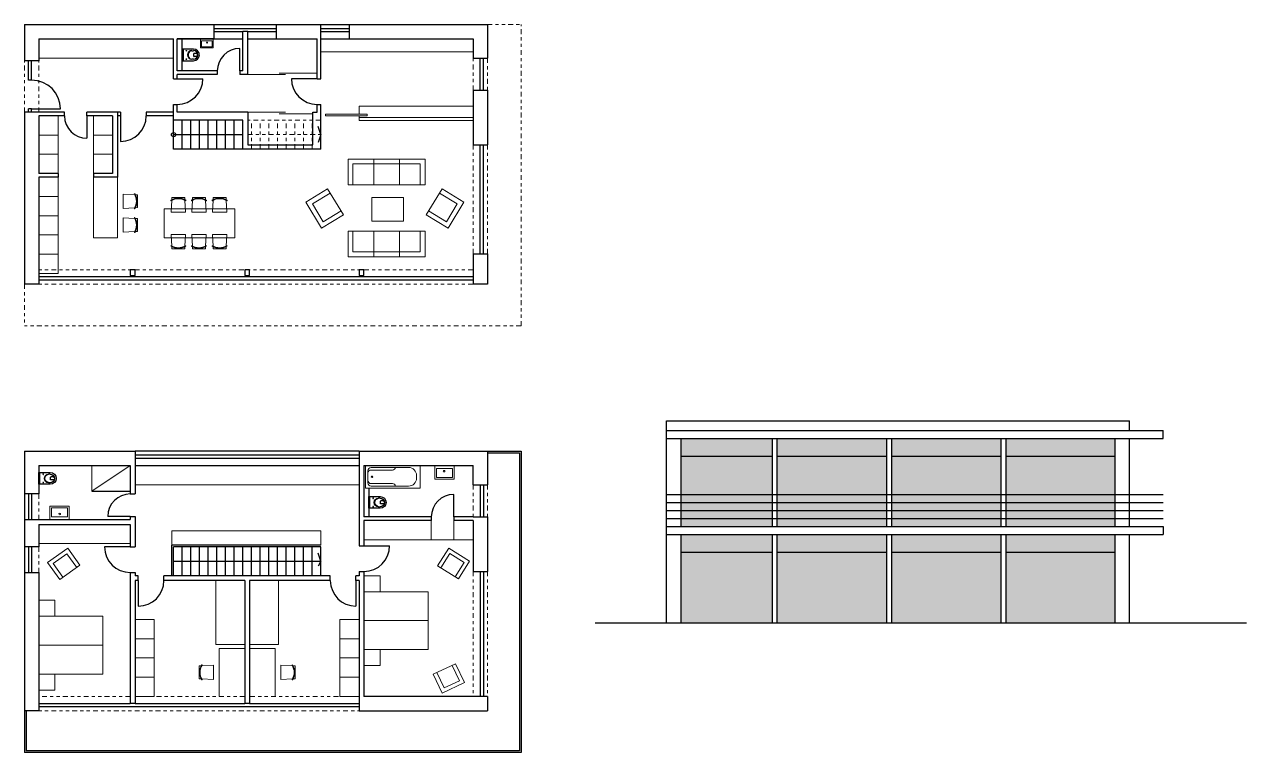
# Model space of a CAD drawing. Header units: millimetres. Extents: x -1097599 to -1097444, y -604198 to -604044.
# Drawn here: x -1097498.45 to -1097460.33, y -604117.74 to -604095.03 of the extents above; entities that cross this region are included whole.
import ezdxf

# ---------------------------------------------------------------- set-up
doc = ezdxf.new("R2010")
doc.units = ezdxf.units.MM
doc.linetypes.add('DIVIDE', pattern=[1.25, 0.5, -0.25, 0, -0.25, 0, -0.25])
doc.linetypes.add('ČERCHOVANÁ', pattern=[25.4, 12.7, -6.35, 0, -6.35])
for name, color, linetype in [('OSA', 7, 'ČERCHOVANÁ'), ('ZARIZOVAKY', 251, 'Continuous'), ('ZDIVO', 1, 'Continuous')]:
    doc.layers.add(name, color=color, linetype=linetype)
doc.layers.add('SRAFA', color=251, linetype='Continuous', lineweight=9)

# ---------------------------------------------------------------- blocks, each defined once
blk = doc.blocks.new('WC 540 Starck 3')
at = {"linetype": 'ByBlock'}
for p, q in [((80.568, 94.265), (80.637, 94.265)), ((80.568, 94.168), (80.637, 94.168)), ((80.657, 94.188), (80.657, 94.245)), ((81.017, 94.399), (80.66, 94.399)), ((80.66, 94.349), (80.713, 94.349)), ((80.982, 94.034), (80.982, 94.399)), ((81.017, 94.034), (81.017, 94.399)), ((80.713, 94.084), (80.66, 94.084)), ((80.66, 94.034), (81.017, 94.034))]:
    blk.add_line(p, q, dxfattribs=at)
for centre in [(80.88, 94.348), (80.88, 94.084)]:
    blk.add_circle(centre, 0.0102, dxfattribs=at)
for centre, radius, start, end in [((80.66, 94.216), 0.183, 90, 270), ((80.66, 94.216), 0.133, 90, 270), ((80.621, 94.216), 0.09, 165.9057, 194.0943), ((80.568, 94.23), 0.035, 90, 165.9057), ((80.568, 94.203), 0.035, 194.0943, 270), ((80.637, 94.245), 0.02, 360, 90), ((80.637, 94.188), 0.02, 270, 0), ((80.713, 94.216), 0.133, 270, 90), ((80.697, 94.216), 0.133, 276.5328, 83.4672)]:
    blk.add_arc(centre, radius, start, end, dxfattribs=at)
blk = doc.blocks.new('vana170')
at = {"linetype": 'Continuous', "lineweight": 0}
for p, q in [((1.7, 0.7), (0, 0.7)), ((0, 0.7), (0, 0)), ((0.07, 0.54), (0.07, 0.16)), ((1.34, 0.64), (0.17, 0.64)), ((0.837, 0.562), (0.17, 0.562)), ((1.59, 0.31), (1.59, 0.39)), ((1.7, 0), (1.7, 0.7)), ((0, 0), (1.7, 0)), ((0.837, 0.138), (0.17, 0.138)), ((0.17, 0.06), (1.34, 0.06))]:
    blk.add_line(p, q, dxfattribs=at)
blk.add_circle((0.2, 0.35), 0.0232, dxfattribs=at)
for centre, radius, start, end in [((0.17, 0.54), 0.1, 90, 180), ((0.17, 0.462), 0.1, 90, 180), ((0.837, 0.662), 0.1, 270, 347.2636), ((1.34, 0.39), 0.25, 0, 90), ((0.17, 0.238), 0.1, 180, 270), ((0.17, 0.16), 0.1, 180, 270), ((0.837, 0.038), 0.1, 12.7364, 90), ((1.34, 0.31), 0.25, 270, 0)]:
    blk.add_arc(centre, radius, start, end, dxfattribs=at)
blk = doc.blocks.new('zidle450-p')
at = {"lineweight": 0}
for p, q in [((0.096, 0.228), (0.087, 0.233)), ((0.096, -0.228), (0.087, -0.233))]:
    blk.add_line(p, q, dxfattribs=at)
for points in [[(0.064, 0.204), (0, 0.2), (0, -0.2), (0.064, -0.204)], [(0.088, -0.205), (0.45, -0.225), (0.45, 0.225), (0.088, 0.205)]]:
    blk.add_lwpolyline(points, dxfattribs=at)
for centre, radius, start, end in [((0.45, 0), 0.436, 147.9324, 212.0676), ((0.45, 0), 0.416, 147.9482, 212.0518), ((0.085, 0.229), 0.005, 57.2679, 147.9324), ((0.093, 0.223), 0.005, 327.9482, 57.2679), ((0.085, -0.229), 0.005, 212.0676, 302.7321), ((0.093, -0.223), 0.005, 302.7321, 32.0518)]:
    blk.add_arc(centre, radius, start, end, dxfattribs=at)
blk = doc.blocks.new('sofa-3mist')
at = {"lineweight": 0}
for p, q in [((0, 0.8), (0, 0)), ((2.4, 0.8), (0, 0.8)), ((0.8, 0.8), (0.8, 0)), ((0.8, 0), (0.8, 0.8)), ((1.6, 0), (1.6, 0.8)), ((2.4, 0), (2.4, 0.8)), ((0.15, 0), (0.15, 0.65)), ((2.25, 0.65), (0.15, 0.65)), ((2.25, 0), (2.25, 0.65)), ((0, 0), (0.8, 0)), ((0.8, 0), (1.6, 0)), ((1.6, 0), (2.4, 0))]:
    blk.add_line(p, q, dxfattribs=at)

msp = doc.modelspace()

# ---------------------------------------------------------------- hatches: boundary and pattern name
at = {"layer": 'SRAFA'}
h = msp.add_hatch(dxfattribs=at)
h.set_pattern_fill('DOTS', color=256, scale=0.02, style=0)
h.set_pattern_definition([(0, (-54.659545, -37.571893), (0.015875, 0.03175), [0, -0.03175])])
h.paths.add_polyline_path([(-1097477.973, -604111.491), (-1097477.973, -604113.691), (-1097475.123, -604113.691), (-1097475.123, -604111.491)])
h.paths.add_polyline_path([(-1097474.973, -604113.691), (-1097471.553, -604113.691), (-1097471.553, -604111.491), (-1097474.973, -604111.491)])
h.paths.add_polyline_path([(-1097471.403, -604111.491), (-1097471.403, -604113.691), (-1097467.983, -604113.691), (-1097467.983, -604111.491)])
h.paths.add_polyline_path([(-1097467.833, -604111.491), (-1097467.833, -604113.691), (-1097464.433, -604113.691), (-1097464.433, -604111.491)])
h.paths.add_polyline_path([(-1097464.433, -604111.491), (-1097464.433, -604110.941), (-1097467.833, -604110.941), (-1097467.833, -604111.491)])
h.paths.add_polyline_path([(-1097467.983, -604111.491), (-1097467.983, -604110.941), (-1097471.403, -604110.941), (-1097471.403, -604111.491)])
h.paths.add_polyline_path([(-1097471.553, -604111.491), (-1097471.553, -604110.941), (-1097474.973, -604110.941), (-1097474.973, -604111.491)])
h.paths.add_polyline_path([(-1097475.123, -604111.491), (-1097475.123, -604110.941), (-1097477.973, -604110.941), (-1097477.973, -604111.491)])
h.paths.add_polyline_path([(-1097477.973, -604108.491), (-1097477.973, -604109.691), (-1097475.123, -604109.691), (-1097475.123, -604108.491)])
h.paths.add_polyline_path([(-1097474.973, -604108.491), (-1097474.973, -604109.691), (-1097471.553, -604109.691), (-1097471.553, -604108.491)])
h.paths.add_polyline_path([(-1097471.403, -604108.491), (-1097471.403, -604109.691), (-1097467.983, -604109.691), (-1097467.983, -604108.491)])
h.paths.add_polyline_path([(-1097464.433, -604109.691), (-1097464.433, -604108.491), (-1097467.833, -604108.491), (-1097467.833, -604109.691)])
h.paths.add_polyline_path([(-1097464.433, -604108.491), (-1097464.433, -604107.941), (-1097467.833, -604107.941), (-1097467.833, -604108.491)])
h.paths.add_polyline_path([(-1097467.983, -604108.491), (-1097467.983, -604107.941), (-1097471.403, -604107.941), (-1097471.403, -604108.491)])
h.paths.add_polyline_path([(-1097471.553, -604108.491), (-1097471.553, -604107.941), (-1097474.973, -604107.941), (-1097474.973, -604108.491)])
h.paths.add_polyline_path([(-1097475.123, -604108.491), (-1097475.123, -604107.941), (-1097477.973, -604107.941), (-1097477.973, -604108.491)])
h.paths.add_polyline_path([(-1097475.123, -604109.941), (-1097475.123, -604109.691), (-1097477.973, -604109.691), (-1097477.973, -604109.941)])
h.paths.add_polyline_path([(-1097475.123, -604110.191), (-1097475.123, -604109.941), (-1097477.973, -604109.941), (-1097477.973, -604110.191)])
h.paths.add_polyline_path([(-1097475.123, -604110.441), (-1097475.123, -604110.191), (-1097477.973, -604110.191), (-1097477.973, -604110.441)])
h.paths.add_polyline_path([(-1097477.973, -604110.441), (-1097477.973, -604110.691), (-1097475.123, -604110.691), (-1097475.123, -604110.441)])
h.paths.add_polyline_path([(-1097474.973, -604110.441), (-1097474.973, -604110.691), (-1097471.553, -604110.691), (-1097471.553, -604110.441)])
h.paths.add_polyline_path([(-1097471.553, -604110.441), (-1097471.553, -604110.191), (-1097474.973, -604110.191), (-1097474.973, -604110.441)])
h.paths.add_polyline_path([(-1097471.553, -604110.191), (-1097471.553, -604109.941), (-1097474.973, -604109.941), (-1097474.973, -604110.191)])
h.paths.add_polyline_path([(-1097474.973, -604109.691), (-1097474.973, -604109.941), (-1097471.553, -604109.941), (-1097471.553, -604109.691)])
h.paths.add_polyline_path([(-1097471.403, -604110.441), (-1097471.403, -604110.691), (-1097467.983, -604110.691), (-1097467.983, -604110.441)])
h.paths.add_polyline_path([(-1097467.983, -604110.441), (-1097467.983, -604110.191), (-1097471.403, -604110.191), (-1097471.403, -604110.441)])
h.paths.add_polyline_path([(-1097467.983, -604110.191), (-1097467.983, -604109.941), (-1097471.403, -604109.941), (-1097471.403, -604110.191)])
h.paths.add_polyline_path([(-1097467.983, -604109.941), (-1097467.983, -604109.691), (-1097471.403, -604109.691), (-1097471.403, -604109.941)])
h.paths.add_polyline_path([(-1097464.433, -604110.691), (-1097464.433, -604110.441), (-1097467.833, -604110.441), (-1097467.833, -604110.691)])
h.paths.add_polyline_path([(-1097464.433, -604110.441), (-1097464.433, -604110.191), (-1097467.833, -604110.191), (-1097467.833, -604110.441)])
h.paths.add_polyline_path([(-1097464.433, -604110.191), (-1097464.433, -604109.941), (-1097467.833, -604109.941), (-1097467.833, -604110.191)])
h.paths.add_polyline_path([(-1097464.433, -604109.941), (-1097464.433, -604109.691), (-1097467.833, -604109.691), (-1097467.833, -604109.941)])

# ---------------------------------------------------------------- linework, layer by layer
for p, q in [((-1097492.535, -604095.032), (-1097490.585, -604095.032)), ((-1097489.21, -604095.032), (-1097488.31, -604095.032)), ((-1097492.535, -604095.157), (-1097490.585, -604095.157)), ((-1097492.535, -604095.257), (-1097491.635, -604095.257)), ((-1097491.485, -604095.257), (-1097490.585, -604095.257)), ((-1097489.21, -604095.157), (-1097488.31, -604095.157)), ((-1097489.21, -604095.257), (-1097488.31, -604095.257)), ((-1097492.535, -604095.482), (-1097491.635, -604095.482)), ((-1097491.735, -604096.482), (-1097491.735, -604095.782)), ((-1097491.485, -604095.482), (-1097490.585, -604095.482)), ((-1097489.21, -604095.482), (-1097488.31, -604095.482)), ((-1097498.325, -604096.767), (-1097498.325, -604096.167)), ((-1097498.225, -604096.767), (-1097498.225, -604096.167)), ((-1097484.235, -604097.082), (-1097484.235, -604096.082)), ((-1097484.135, -604097.082), (-1097484.135, -604096.082)), ((-1097498.225, -604096.767), (-1097498.325, -604096.767)), ((-1097493.685, -604096.724), (-1097492.885, -604096.724)), ((-1097489.325, -604096.724), (-1097490.125, -604096.724)), ((-1097498.225, -604097.667), (-1097498.325, -604097.667)), ((-1097498.325, -604097.767), (-1097498.325, -604097.667)), ((-1097498.225, -604097.767), (-1097498.225, -604097.667)), ((-1097498.225, -604097.667), (-1097497.325, -604097.667)), ((-1097496.5, -604097.882), (-1097496.5, -604098.582)), ((-1097495.45, -604097.767), (-1097495.55, -604097.767)), ((-1097495.45, -604097.882), (-1097495.55, -604097.882)), ((-1097495.45, -604097.767), (-1097495.45, -604097.882)), ((-1097495.45, -604097.882), (-1097495.45, -604098.682)), ((-1097493.8, -604097.767), (-1097494.65, -604097.767)), ((-1097494.65, -604097.767), (-1097494.65, -604097.882)), ((-1097493.8, -604097.882), (-1097494.65, -604097.882)), ((-1097493.8, -604098.917), (-1097493.8, -604098.017)), ((-1097493.53, -604098.917), (-1097493.53, -604098.017)), ((-1097493.26, -604098.917), (-1097493.26, -604098.017)), ((-1097492.99, -604098.917), (-1097492.99, -604098.017)), ((-1097492.72, -604098.917), (-1097492.72, -604098.017)), ((-1097492.45, -604098.917), (-1097492.45, -604098.017)), ((-1097492.18, -604098.917), (-1097492.18, -604098.017)), ((-1097491.91, -604098.917), (-1097491.91, -604098.017)), ((-1097491.64, -604098.917), (-1097491.64, -604098.017)), ((-1097493.8, -604098.467), (-1097491.635, -604098.467)), ((-1097484.235, -604102.182), (-1097484.235, -604098.782)), ((-1097484.135, -604102.182), (-1097484.135, -604098.782)), ((-1097491.64, -604098.917), (-1097493.8, -604098.917)), ((-1097484.46, -604102.907), (-1097498, -604102.907)), ((-1097484.46, -604103.007), (-1097498, -604103.007)), ((-1097478.423, -604113.691), (-1097478.423, -604107.391)), ((-1097478.423, -604107.391), (-1097463.983, -604107.391)), ((-1097463.983, -604107.691), (-1097463.983, -604107.391)), ((-1097478.423, -604107.691), (-1097462.933, -604107.691)), ((-1097478.423, -604107.941), (-1097462.933, -604107.941)), ((-1097477.973, -604110.691), (-1097477.973, -604107.941)), ((-1097475.123, -604110.691), (-1097475.123, -604107.941)), ((-1097474.973, -604110.691), (-1097474.973, -604107.941)), ((-1097471.553, -604110.691), (-1097471.553, -604107.941)), ((-1097471.403, -604110.691), (-1097471.403, -604107.941)), ((-1097467.983, -604110.691), (-1097467.983, -604107.941)), ((-1097467.833, -604110.691), (-1097467.833, -604107.941)), ((-1097464.433, -604110.691), (-1097464.433, -604107.941)), ((-1097463.983, -604110.691), (-1097463.983, -604107.941)), ((-1097462.933, -604107.941), (-1097462.933, -604107.691)), ((-1097488.01, -604108.339), (-1097495, -604108.339)), ((-1097484.01, -604108.339), (-1097482.96, -604108.339)), ((-1097484.01, -604108.389), (-1097483.01, -604108.389)), ((-1097483.01, -604108.389), (-1097483.01, -604117.689)), ((-1097482.96, -604108.339), (-1097482.96, -604117.739)), ((-1097488.01, -604108.464), (-1097495, -604108.464)), ((-1097488.01, -604108.564), (-1097495, -604108.564)), ((-1097495, -604108.789), (-1097488.01, -604108.789)), ((-1097477.973, -604108.491), (-1097475.123, -604108.491)), ((-1097474.973, -604108.491), (-1097471.553, -604108.491)), ((-1097471.403, -604108.491), (-1097467.983, -604108.491)), ((-1097467.833, -604108.491), (-1097464.433, -604108.491)), ((-1097487.71, -604109.489), (-1097487.71, -604110.389)), ((-1097484.235, -604109.389), (-1097484.235, -604110.389)), ((-1097484.135, -604109.389), (-1097484.135, -604110.389)), ((-1097498.45, -604109.674), (-1097498.45, -604110.474)), ((-1097498.325, -604109.674), (-1097498.325, -604110.474)), ((-1097498.225, -604109.674), (-1097498.225, -604110.474)), ((-1097496.35, -604109.589), (-1097495.15, -604109.589)), ((-1097485.06, -604110.389), (-1097485.06, -604109.689)), ((-1097478.423, -604109.691), (-1097462.933, -604109.691)), ((-1097478.423, -604109.941), (-1097462.933, -604109.941)), ((-1097478.423, -604110.191), (-1097462.933, -604110.191)), ((-1097495.15, -604110.374), (-1097495.85, -604110.374)), ((-1097478.423, -604110.441), (-1097462.933, -604110.441)), ((-1097478.423, -604110.691), (-1097462.933, -604110.691)), ((-1097462.933, -604110.691), (-1097462.933, -604110.941)), ((-1097478.423, -604110.941), (-1097462.933, -604110.941)), ((-1097477.973, -604113.691), (-1097477.973, -604110.941)), ((-1097475.123, -604113.691), (-1097475.123, -604110.941)), ((-1097474.973, -604113.691), (-1097474.973, -604110.941)), ((-1097471.553, -604113.691), (-1097471.553, -604110.941)), ((-1097471.403, -604113.691), (-1097471.403, -604110.941)), ((-1097467.983, -604113.691), (-1097467.983, -604110.941)), ((-1097467.833, -604113.691), (-1097467.833, -604110.941)), ((-1097464.433, -604113.691), (-1097464.433, -604110.941)), ((-1097463.983, -604113.691), (-1097463.983, -604110.941)), ((-1097498.45, -604111.324), (-1097498.45, -604112.124)), ((-1097498.325, -604111.324), (-1097498.325, -604112.124)), ((-1097498.225, -604111.324), (-1097498.225, -604112.124)), ((-1097495.15, -604111.324), (-1097495.95, -604111.324)), ((-1097493.85, -604112.224), (-1097493.85, -604111.274)), ((-1097489.21, -604111.274), (-1097493.85, -604111.274)), ((-1097493.8, -604112.224), (-1097493.8, -604111.324)), ((-1097489.21, -604111.324), (-1097493.8, -604111.324)), ((-1097493.53, -604112.224), (-1097493.53, -604111.324)), ((-1097493.26, -604112.224), (-1097493.26, -604111.324)), ((-1097492.99, -604112.224), (-1097492.99, -604111.324)), ((-1097492.72, -604112.224), (-1097492.72, -604111.324)), ((-1097492.45, -604112.224), (-1097492.45, -604111.324)), ((-1097492.18, -604112.224), (-1097492.18, -604111.324)), ((-1097491.91, -604112.224), (-1097491.91, -604111.324)), ((-1097491.64, -604112.224), (-1097491.64, -604111.324)), ((-1097491.37, -604112.224), (-1097491.37, -604111.324)), ((-1097491.1, -604112.224), (-1097491.1, -604111.324)), ((-1097490.83, -604112.224), (-1097490.83, -604111.324)), ((-1097490.56, -604112.224), (-1097490.56, -604111.324)), ((-1097490.29, -604112.224), (-1097490.29, -604111.324)), ((-1097490.02, -604112.224), (-1097490.02, -604111.324)), ((-1097489.75, -604112.224), (-1097489.75, -604111.324)), ((-1097489.48, -604112.224), (-1097489.48, -604111.324)), ((-1097489.21, -604112.224), (-1097489.21, -604111.324)), ((-1097487.86, -604111.289), (-1097487.06, -604111.289)), ((-1097493.8, -604111.774), (-1097489.21, -604111.774)), ((-1097477.973, -604111.491), (-1097475.123, -604111.491)), ((-1097474.973, -604111.491), (-1097471.553, -604111.491)), ((-1097471.403, -604111.491), (-1097467.983, -604111.491)), ((-1097467.833, -604111.491), (-1097464.433, -604111.491)), ((-1097484.235, -604112.089), (-1097484.235, -604115.989)), ((-1097484.135, -604112.089), (-1097484.135, -604115.989)), ((-1097494.9, -604112.374), (-1097494.9, -604113.174)), ((-1097488.11, -604112.374), (-1097488.11, -604113.174)), ((-1097495.15, -604116.214), (-1097498, -604116.214)), ((-1097488.01, -604116.314), (-1097498, -604116.314)), ((-1097491.58, -604116.214), (-1097495, -604116.214)), ((-1097488.01, -604116.214), (-1097491.43, -604116.214)), ((-1097498.45, -604116.439), (-1097498.45, -604117.739)), ((-1097498.4, -604116.439), (-1097498.4, -604117.689)), ((-1097482.96, -604117.739), (-1097498.45, -604117.739)), ((-1097483.01, -604117.689), (-1097498.4, -604117.689))]:
    msp.add_line(p, q)
at = {"linetype": 'DIVIDE', "lineweight": 0, "ltscale": 0.3}
for p, q in [((-1097484.01, -604095.032), (-1097482.96, -604095.032)), ((-1097482.96, -604104.432), (-1097482.96, -604095.032)), ((-1097498.45, -604097.767), (-1097498.45, -604096.167)), ((-1097498, -604097.767), (-1097498, -604096.167)), ((-1097484.46, -604097.082), (-1097484.46, -604096.082)), ((-1097484.01, -604096.082), (-1097484.01, -604097.082)), ((-1097489.21, -604098.017), (-1097491.485, -604098.017)), ((-1097491.37, -604098.917), (-1097491.37, -604098.017)), ((-1097491.1, -604098.917), (-1097491.1, -604098.017)), ((-1097490.83, -604098.917), (-1097490.83, -604098.017)), ((-1097490.56, -604098.917), (-1097490.56, -604098.017)), ((-1097490.29, -604098.917), (-1097490.29, -604098.017)), ((-1097490.02, -604098.917), (-1097490.02, -604098.017)), ((-1097489.75, -604098.917), (-1097489.75, -604098.017)), ((-1097489.48, -604098.917), (-1097489.48, -604098.017)), ((-1097491.485, -604098.467), (-1097489.21, -604098.467)), ((-1097484.46, -604098.782), (-1097484.46, -604102.182)), ((-1097484.01, -604102.182), (-1097484.01, -604098.782)), ((-1097484.46, -604102.682), (-1097498, -604102.682)), ((-1097498.45, -604103.132), (-1097498.45, -604104.432)), ((-1097484.46, -604103.132), (-1097498, -604103.132)), ((-1097482.96, -604104.432), (-1097498.45, -604104.432)), ((-1097484.46, -604109.389), (-1097484.46, -604110.389)), ((-1097484.01, -604109.389), (-1097484.01, -604110.389)), ((-1097498, -604109.674), (-1097498, -604110.474)), ((-1097498, -604111.324), (-1097498, -604112.124)), ((-1097484.46, -604112.089), (-1097484.46, -604115.989)), ((-1097484.01, -604112.089), (-1097484.01, -604115.989)), ((-1097495.15, -604115.989), (-1097498, -604115.989)), ((-1097491.58, -604115.989), (-1097495, -604115.989)), ((-1097488.01, -604115.989), (-1097491.43, -604115.989)), ((-1097484.46, -604115.989), (-1097487.86, -604115.989)), ((-1097484.46, -604116.439), (-1097498, -604116.439))]:
    msp.add_line(p, q, dxfattribs=at)
at = {"linetype": 'ByBlock'}
msp.add_line((-1097493.535, -604096.482), (-1097493.535, -604095.482), dxfattribs=at)
msp.add_circle((-1097493.8, -604098.467), 0.0649)
for centre, radius, start, end in [((-1097491.735, -604096.482), 0.7, 90, 180), ((-1097498.225, -604097.667), 0.9, 0, 90), ((-1097493.685, -604096.724), 0.8, 270, 0), ((-1097489.325, -604096.724), 0.8, 180, 270), ((-1097496.5, -604097.882), 0.7, 180, 270), ((-1097495.45, -604097.882), 0.8, 270, 0), ((-1097495.15, -604110.374), 0.7, 90, 180), ((-1097485.06, -604110.389), 0.7, 90, 180), ((-1097495.15, -604111.324), 0.8, 180, 270), ((-1097487.86, -604111.289), 0.8, 270, 0), ((-1097494.9, -604112.374), 0.8, 270, 360), ((-1097488.11, -604112.374), 0.8, 180, 270)]:
    msp.add_arc(centre, radius, start, end)
at = {"layer": 'OSA', "linetype": 'Continuous', "lineweight": 0}
for points in [[(-1097492.56, -604095.482), (-1097492.96, -604095.482), (-1097492.96, -604095.763), (-1097492.56, -604095.763)], [(-1097492.593, -604095.542), (-1097492.927, -604095.542), (-1097492.927, -604095.729), (-1097492.593, -604095.729)], [(-1097485.651, -604108.789), (-1097485.051, -604108.789), (-1097485.051, -604109.21), (-1097485.651, -604109.21)], [(-1097485.601, -604108.878), (-1097485.101, -604108.878), (-1097485.101, -604109.16), (-1097485.601, -604109.16)], [(-1097497.056, -604110.474), (-1097497.656, -604110.474), (-1097497.656, -604110.053), (-1097497.056, -604110.053)], [(-1097497.106, -604110.384), (-1097497.606, -604110.384), (-1097497.606, -604110.103), (-1097497.106, -604110.103)]]:
    msp.add_lwpolyline(points, close=True, dxfattribs=at)
for centre, radius in [((-1097492.754, -604095.598), 0.0168), ((-1097485.361, -604108.963), 0.0253), ((-1097497.347, -604110.299), 0.0253)]:
    msp.add_circle(centre, radius, dxfattribs=at)
at = {"layer": 'ZARIZOVAKY', "linetype": 'Continuous', "lineweight": 0}
for p, q in [((-1097498, -604096.082), (-1097493.8, -604096.082)), ((-1097489.21, -604095.882), (-1097484.46, -604095.882)), ((-1097491.485, -604096.597), (-1097490.305, -604096.597)), ((-1097490.505, -604096.547), (-1097489.325, -604096.547)), ((-1097488.01, -604097.582), (-1097484.46, -604097.582)), ((-1097488.01, -604097.832), (-1097488.01, -604097.582)), ((-1097497.4, -604097.882), (-1097497.4, -604099.682)), ((-1097496.3, -604097.882), (-1097496.3, -604099.682)), ((-1097491.485, -604097.767), (-1097490.305, -604097.767)), ((-1097490.505, -604097.817), (-1097489.46, -604097.817)), ((-1097488.01, -604098.032), (-1097488.01, -604097.882)), ((-1097488.01, -604097.932), (-1097484.46, -604097.932)), ((-1097488.01, -604098.032), (-1097484.46, -604098.032)), ((-1097497.4, -604098.482), (-1097498, -604098.482)), ((-1097496.3, -604098.482), (-1097495.7, -604098.482)), ((-1097497.4, -604099.082), (-1097498, -604099.082)), ((-1097496.3, -604099.082), (-1097495.7, -604099.082)), ((-1097497.4, -604099.797), (-1097497.4, -604102.797)), ((-1097496.3, -604099.797), (-1097496.3, -604101.682)), ((-1097495.55, -604099.797), (-1097495.55, -604101.682)), ((-1097497.4, -604100.397), (-1097498, -604100.397)), ((-1097489.677, -604100.579), (-1097488.994, -604100.163)), ((-1097488.916, -604100.291), (-1097489.471, -604100.629)), ((-1097488.994, -604100.163), (-1097488.499, -604100.974)), ((-1097485.427, -604100.163), (-1097485.922, -604100.974)), ((-1097485.505, -604100.291), (-1097484.95, -604100.629)), ((-1097484.744, -604100.579), (-1097485.427, -604100.163)), ((-1097489.182, -604101.39), (-1097489.677, -604100.579)), ((-1097489.132, -604101.184), (-1097489.471, -604100.629)), ((-1097485.289, -604101.184), (-1097484.95, -604100.629)), ((-1097485.239, -604101.39), (-1097484.744, -604100.579)), ((-1097497.4, -604100.997), (-1097498, -604100.997)), ((-1097488.499, -604100.974), (-1097489.182, -604101.39)), ((-1097488.577, -604100.846), (-1097489.132, -604101.184)), ((-1097485.922, -604100.974), (-1097485.239, -604101.39)), ((-1097485.844, -604100.846), (-1097485.289, -604101.184)), ((-1097497.4, -604101.597), (-1097498, -604101.597)), ((-1097495.55, -604101.682), (-1097496.3, -604101.682)), ((-1097497.4, -604102.197), (-1097498, -604102.197)), ((-1097497.4, -604102.797), (-1097498, -604102.797)), ((-1097496.35, -604108.789), (-1097496.35, -604109.589)), ((-1097496.35, -604109.589), (-1097495.15, -604108.789)), ((-1097495, -604109.389), (-1097488.01, -604109.389)), ((-1097485.76, -604110.504), (-1097485.76, -604111.104)), ((-1097485.06, -604110.504), (-1097485.06, -604111.104)), ((-1097489.21, -604110.824), (-1097493.85, -604110.824)), ((-1097493.85, -604110.824), (-1097493.85, -604111.274)), ((-1097489.21, -604110.824), (-1097489.21, -604111.274)), ((-1097498, -604111.224), (-1097495.15, -604111.224)), ((-1097497.096, -604111.367), (-1097497.726, -604111.814)), ((-1097496.72, -604111.897), (-1097497.096, -604111.367)), ((-1097485.76, -604111.104), (-1097487.86, -604111.104)), ((-1097485.76, -604111.104), (-1097485.06, -604111.104)), ((-1097485.564, -604111.911), (-1097485.219, -604111.36)), ((-1097485.219, -604111.36), (-1097484.565, -604111.77)), ((-1097484.46, -604111.104), (-1097485.06, -604111.104)), ((-1097497.726, -604111.814), (-1097497.349, -604112.344)), ((-1097497.125, -604111.537), (-1097497.556, -604111.843)), ((-1097497.25, -604112.274), (-1097497.556, -604111.843)), ((-1097496.819, -604111.968), (-1097497.125, -604111.537)), ((-1097485.461, -604111.976), (-1097485.18, -604111.528)), ((-1097485.18, -604111.528), (-1097484.733, -604111.809)), ((-1097485.013, -604112.256), (-1097484.733, -604111.809)), ((-1097484.565, -604111.77), (-1097484.91, -604112.321)), ((-1097497.349, -604112.344), (-1097496.72, -604111.897)), ((-1097484.91, -604112.321), (-1097485.564, -604111.911)), ((-1097494.4, -604113.589), (-1097495, -604113.589)), ((-1097494.4, -604113.589), (-1097494.4, -604115.989)), ((-1097488.61, -604113.589), (-1097488.61, -604115.989)), ((-1097488.61, -604113.589), (-1097488.01, -604113.589)), ((-1097485.86, -604113.624), (-1097487.86, -604113.624)), ((-1097496, -604114.389), (-1097498, -604114.389)), ((-1097494.4, -604114.189), (-1097495, -604114.189)), ((-1097492.38, -604114.489), (-1097492.38, -604115.989)), ((-1097492.38, -604114.489), (-1097491.58, -604114.489)), ((-1097490.63, -604114.489), (-1097491.43, -604114.489)), ((-1097490.63, -604114.489), (-1097490.63, -604115.989)), ((-1097488.61, -604114.189), (-1097488.01, -604114.189)), ((-1097494.4, -604114.789), (-1097495, -604114.789)), ((-1097488.61, -604114.789), (-1097488.01, -604114.789)), ((-1097485.003, -604114.967), (-1097485.7, -604115.298)), ((-1097485.59, -604115.246), (-1097485.364, -604115.723)), ((-1097485.113, -604115.019), (-1097484.886, -604115.497)), ((-1097484.724, -604115.555), (-1097485.003, -604114.967)), ((-1097494.4, -604115.389), (-1097495, -604115.389)), ((-1097488.61, -604115.389), (-1097488.01, -604115.389)), ((-1097485.7, -604115.298), (-1097485.422, -604115.885)), ((-1097485.422, -604115.885), (-1097484.724, -604115.555)), ((-1097485.364, -604115.723), (-1097484.886, -604115.497)), ((-1097494.4, -604115.989), (-1097495, -604115.989)), ((-1097488.61, -604115.989), (-1097488.01, -604115.989))]:
    msp.add_line(p, q, dxfattribs=at)
for points in [[(-1097487.759, -604097.832), (-1097489.059, -604097.832), (-1097489.059, -604097.882), (-1097487.759, -604097.882)], [(-1097491.89, -604100.782), (-1097491.89, -604101.682), (-1097494.09, -604101.682), (-1097494.09, -604100.782)], [(-1097487.614, -604101.164), (-1097486.632, -604101.164), (-1097486.632, -604100.424), (-1097487.614, -604100.424)], [(-1097487.36, -604112.724), (-1097487.86, -604112.724), (-1097487.86, -604112.224), (-1097487.36, -604112.224)], [(-1097492.48, -604112.374), (-1097492.48, -604114.374), (-1097491.58, -604114.374), (-1097491.58, -604112.374)], [(-1097490.53, -604112.374), (-1097490.53, -604114.374), (-1097491.43, -604114.374), (-1097491.43, -604112.374)], [(-1097497.5, -604113.489), (-1097498, -604113.489), (-1097498, -604112.989), (-1097497.5, -604112.989)], [(-1097487.86, -604114.524), (-1097485.86, -604114.524), (-1097485.86, -604112.724), (-1097487.86, -604112.724)], [(-1097498, -604115.289), (-1097496, -604115.289), (-1097496, -604113.489), (-1097498, -604113.489)], [(-1097487.36, -604115.024), (-1097487.86, -604115.024), (-1097487.86, -604114.524), (-1097487.36, -604114.524)], [(-1097497.5, -604115.789), (-1097498, -604115.789), (-1097498, -604115.289), (-1097497.5, -604115.289)]]:
    msp.add_lwpolyline(points, close=True, dxfattribs=at)
at = {"layer": 'ZDIVO'}
for p, q in [((-1097498.45, -604095.032), (-1097492.535, -604095.032)), ((-1097498.45, -604095.032), (-1097498.45, -604096.167)), ((-1097492.535, -604095.482), (-1097492.535, -604095.032)), ((-1097490.585, -604095.032), (-1097489.21, -604095.032)), ((-1097490.585, -604095.482), (-1097490.585, -604095.032)), ((-1097489.21, -604095.482), (-1097489.21, -604095.032)), ((-1097488.31, -604095.482), (-1097488.31, -604095.032)), ((-1097488.31, -604095.032), (-1097484.01, -604095.032)), ((-1097484.01, -604095.032), (-1097484.01, -604096.082)), ((-1097491.635, -604096.482), (-1097491.635, -604095.257)), ((-1097491.485, -604095.257), (-1097491.635, -604095.257)), ((-1097491.485, -604096.597), (-1097491.485, -604095.257)), ((-1097498, -604095.482), (-1097498, -604096.167)), ((-1097498, -604095.482), (-1097493.8, -604095.482)), ((-1097493.8, -604096.724), (-1097493.8, -604095.482)), ((-1097492.535, -604095.482), (-1097493.685, -604095.482)), ((-1097493.685, -604095.482), (-1097492.535, -604095.482)), ((-1097493.685, -604095.682), (-1097493.685, -604095.482)), ((-1097493.685, -604096.482), (-1097493.685, -604095.482)), ((-1097490.585, -604095.482), (-1097489.325, -604095.482)), ((-1097489.325, -604096.724), (-1097489.325, -604095.482)), ((-1097489.21, -604096.724), (-1097489.21, -604095.482)), ((-1097488.31, -604095.482), (-1097484.46, -604095.482)), ((-1097484.46, -604095.482), (-1097484.46, -604096.082)), ((-1097498, -604096.167), (-1097498.45, -604096.167)), ((-1097484.46, -604096.082), (-1097484.01, -604096.082)), ((-1097493.685, -604096.482), (-1097493.685, -604096.382)), ((-1097492.435, -604096.482), (-1097493.685, -604096.482)), ((-1097493.685, -604096.724), (-1097493.685, -604096.597)), ((-1097492.435, -604096.597), (-1097493.685, -604096.597)), ((-1097492.435, -604096.482), (-1097492.435, -604096.597)), ((-1097491.635, -604096.482), (-1097491.735, -604096.482)), ((-1097491.735, -604096.482), (-1097491.735, -604096.597)), ((-1097491.485, -604096.597), (-1097491.735, -604096.597)), ((-1097493.8, -604096.724), (-1097493.685, -604096.724)), ((-1097489.325, -604096.724), (-1097489.21, -604096.724)), ((-1097484.46, -604097.082), (-1097484.46, -604098.782)), ((-1097484.46, -604097.082), (-1097484.01, -604097.082)), ((-1097484.01, -604097.082), (-1097484.01, -604098.782)), ((-1097493.8, -604098.017), (-1097493.8, -604097.524)), ((-1097493.8, -604097.524), (-1097493.685, -604097.524)), ((-1097493.685, -604097.767), (-1097493.685, -604097.524)), ((-1097489.325, -604097.524), (-1097489.21, -604097.524)), ((-1097489.325, -604097.767), (-1097489.325, -604097.524)), ((-1097489.21, -604098.917), (-1097489.21, -604097.524)), ((-1097498.45, -604097.767), (-1097498.45, -604103.132)), ((-1097497.2, -604097.767), (-1097498.45, -604097.767)), ((-1097498, -604097.882), (-1097498, -604099.682)), ((-1097497.2, -604097.882), (-1097498, -604097.882)), ((-1097497.2, -604097.882), (-1097497.2, -604097.767)), ((-1097495.55, -604097.767), (-1097496.5, -604097.767)), ((-1097496.5, -604097.882), (-1097496.5, -604097.767)), ((-1097495.7, -604097.882), (-1097496.5, -604097.882)), ((-1097495.7, -604097.882), (-1097495.7, -604099.682)), ((-1097495.55, -604097.767), (-1097495.55, -604099.797)), ((-1097491.635, -604098.017), (-1097493.8, -604098.017)), ((-1097491.485, -604097.767), (-1097493.685, -604097.767)), ((-1097491.635, -604098.917), (-1097491.635, -604098.017)), ((-1097491.485, -604097.767), (-1097491.485, -604098.782)), ((-1097489.46, -604098.782), (-1097489.46, -604097.767)), ((-1097489.46, -604097.767), (-1097489.325, -604097.767)), ((-1097489.21, -604098.467), (-1097489.286, -604098.216)), ((-1097489.21, -604098.467), (-1097489.286, -604098.718)), ((-1097491.485, -604098.782), (-1097489.46, -604098.782)), ((-1097484.46, -604098.782), (-1097484.01, -604098.782)), ((-1097489.21, -604098.917), (-1097491.635, -604098.917)), ((-1097497.4, -604099.682), (-1097498, -604099.682)), ((-1097498, -604099.797), (-1097498, -604102.682)), ((-1097497.4, -604099.797), (-1097498, -604099.797)), ((-1097497.4, -604099.682), (-1097497.4, -604099.797)), ((-1097495.7, -604099.682), (-1097496.3, -604099.682)), ((-1097496.3, -604099.682), (-1097496.3, -604099.797)), ((-1097495.55, -604099.797), (-1097496.3, -604099.797)), ((-1097484.46, -604102.182), (-1097484.46, -604102.682)), ((-1097484.46, -604102.182), (-1097484.01, -604102.182)), ((-1097484.01, -604102.182), (-1097484.01, -604103.132)), ((-1097498, -604102.682), (-1097498, -604103.132)), ((-1097484.46, -604102.682), (-1097484.46, -604103.132)), ((-1097498, -604103.132), (-1097498.45, -604103.132)), ((-1097484.01, -604103.132), (-1097484.46, -604103.132)), ((-1097498.45, -604108.339), (-1097495, -604108.339)), ((-1097498.45, -604108.339), (-1097498.45, -604109.674)), ((-1097495, -604108.339), (-1097495, -604109.674)), ((-1097488.01, -604108.339), (-1097484.01, -604108.339)), ((-1097488.01, -604108.339), (-1097488.01, -604111.289)), ((-1097484.01, -604108.339), (-1097484.01, -604109.389)), ((-1097498, -604108.789), (-1097495.15, -604108.789)), ((-1097498, -604108.789), (-1097498, -604109.674)), ((-1097495.15, -604108.789), (-1097495.15, -604109.674)), ((-1097487.86, -604108.789), (-1097484.46, -604108.789)), ((-1097487.86, -604108.789), (-1097487.86, -604110.389)), ((-1097484.46, -604109.389), (-1097484.46, -604108.789)), ((-1097484.46, -604109.389), (-1097484.01, -604109.389)), ((-1097498, -604109.674), (-1097498.45, -604109.674)), ((-1097495.15, -604109.674), (-1097495, -604109.674)), ((-1097498.45, -604110.474), (-1097495.15, -604110.474)), ((-1097498.45, -604110.474), (-1097498.45, -604111.324)), ((-1097498, -604110.624), (-1097495.15, -604110.624)), ((-1097498, -604110.624), (-1097498, -604111.324)), ((-1097495.15, -604110.374), (-1097495, -604110.374)), ((-1097495.15, -604110.374), (-1097495.15, -604110.474)), ((-1097495.15, -604110.624), (-1097495.15, -604111.324)), ((-1097495, -604110.374), (-1097495, -604111.324)), ((-1097485.76, -604110.389), (-1097487.86, -604110.389)), ((-1097485.76, -604110.504), (-1097487.86, -604110.504)), ((-1097487.86, -604110.504), (-1097487.86, -604111.289)), ((-1097485.76, -604110.389), (-1097485.76, -604110.504)), ((-1097485.06, -604110.389), (-1097485.06, -604110.504)), ((-1097484.46, -604110.389), (-1097485.06, -604110.389)), ((-1097484.46, -604110.504), (-1097485.06, -604110.504)), ((-1097484.46, -604110.389), (-1097484.01, -604110.389)), ((-1097484.46, -604110.504), (-1097484.46, -604112.089)), ((-1097484.01, -604110.389), (-1097484.01, -604112.089)), ((-1097498, -604111.324), (-1097498.45, -604111.324)), ((-1097495.15, -604111.324), (-1097495, -604111.324)), ((-1097488.01, -604111.289), (-1097487.86, -604111.289)), ((-1097489.21, -604111.774), (-1097489.286, -604111.522)), ((-1097489.21, -604111.774), (-1097489.286, -604111.925)), ((-1097498.45, -604112.124), (-1097498.45, -604116.439)), ((-1097498.45, -604112.124), (-1097498, -604112.124)), ((-1097498, -604112.124), (-1097498, -604116.439)), ((-1097495.15, -604112.124), (-1097495.15, -604116.212)), ((-1097495.15, -604112.124), (-1097495, -604112.124)), ((-1097495, -604112.124), (-1097495, -604112.224)), ((-1097494.9, -604112.224), (-1097495, -604112.224)), ((-1097494.9, -604112.374), (-1097494.9, -604112.224)), ((-1097488.91, -604112.224), (-1097494.1, -604112.224)), ((-1097494.1, -604112.374), (-1097494.1, -604112.224)), ((-1097488.91, -604112.374), (-1097488.91, -604112.224)), ((-1097488.01, -604112.224), (-1097488.11, -604112.224)), ((-1097488.11, -604112.374), (-1097488.11, -604112.224)), ((-1097488.01, -604112.089), (-1097488.01, -604112.224)), ((-1097488.01, -604112.089), (-1097487.86, -604112.089)), ((-1097487.86, -604112.089), (-1097487.86, -604115.989)), ((-1097484.46, -604112.089), (-1097484.01, -604112.089)), ((-1097494.9, -604112.374), (-1097495, -604112.374)), ((-1097495, -604112.374), (-1097495, -604116.212)), ((-1097491.58, -604112.374), (-1097494.1, -604112.374)), ((-1097491.58, -604112.374), (-1097491.58, -604116.212)), ((-1097491.43, -604112.374), (-1097491.43, -604116.212)), ((-1097488.91, -604112.374), (-1097491.43, -604112.374)), ((-1097488.01, -604112.374), (-1097488.11, -604112.374)), ((-1097488.01, -604112.374), (-1097488.01, -604115.989)), ((-1097480.653, -604113.691), (-1097460.335, -604113.691)), ((-1097488.01, -604115.989), (-1097488.01, -604116.439)), ((-1097484.01, -604115.989), (-1097487.86, -604115.989)), ((-1097484.01, -604115.989), (-1097484.01, -604116.439)), ((-1097495, -604116.212), (-1097495.15, -604116.212)), ((-1097491.43, -604116.212), (-1097491.58, -604116.212)), ((-1097498, -604116.439), (-1097498.45, -604116.439)), ((-1097488.01, -604116.439), (-1097484.01, -604116.439))]:
    msp.add_line(p, q, dxfattribs=at)
for points in [[(-1097495.15, -604102.857), (-1097495, -604102.857), (-1097495, -604102.682), (-1097495.15, -604102.682)], [(-1097491.58, -604102.857), (-1097491.43, -604102.857), (-1097491.43, -604102.682), (-1097491.58, -604102.682)], [(-1097488.01, -604102.857), (-1097487.86, -604102.857), (-1097487.86, -604102.682), (-1097488.01, -604102.682)]]:
    msp.add_lwpolyline(points, close=True, dxfattribs=at)

# ---------------------------------------------------------------- block references
at = {"linetype": 'ByBlock', "rotation": 180.0000000180362}
msp.add_blockref('WC 540 Starck 3', (-1097412.518, -604001.766), dxfattribs=at)
at = {"linetype": 'Continuous', "lineweight": 70, "xscale": -1, "rotation": 179.999999888089}
msp.add_blockref('vana170', (-1097487.81, -604108.789), dxfattribs=at)
at = {"linetype": 'ByBlock', "xscale": -1, "rotation": 359.9999999819637}
for p in [(-1097416.983, -604203.405), (-1097406.693, -604204.155)]:
    msp.add_blockref('WC 540 Starck 3', p, dxfattribs=at)
at = {"layer": 'ZARIZOVAKY', "linetype": 'Continuous', "lineweight": 0, "xscale": -1}
for name, p, rotation in [('sofa-3mist', (-1097485.956, -604100.03), 359.999999971476), ('zidle450-p', (-1097493.65, -604102.031), 270.0000000004424), ('zidle450-p', (-1097493.008, -604102.031), 270.0000000004424), ('zidle450-p', (-1097492.363, -604102.031), 270.0000000004424), ('zidle450-p', (-1097493.005, -604115.239), 180.0000000004425)]:
    msp.add_blockref(name, p, dxfattribs=dict(at, rotation=rotation))
at = {"layer": 'ZARIZOVAKY', "linetype": 'Continuous', "lineweight": 0}
for name, p, rotation in [('zidle450-p', (-1097494.925, -604100.545), 179.9999999995575), ('zidle450-p', (-1097493.65, -604100.433), 269.9999999995575), ('zidle450-p', (-1097493.008, -604100.433), 269.9999999995575), ('zidle450-p', (-1097492.363, -604100.433), 269.9999999995575), ('zidle450-p', (-1097494.925, -604101.287), 179.9999999995575), ('sofa-3mist', (-1097485.956, -604101.477), 180.0000000139847), ('zidle450-p', (-1097490.005, -604115.239), 179.9999999995575)]:
    msp.add_blockref(name, p, dxfattribs=dict(at, rotation=rotation))

doc.saveas('drawing.dxf')
